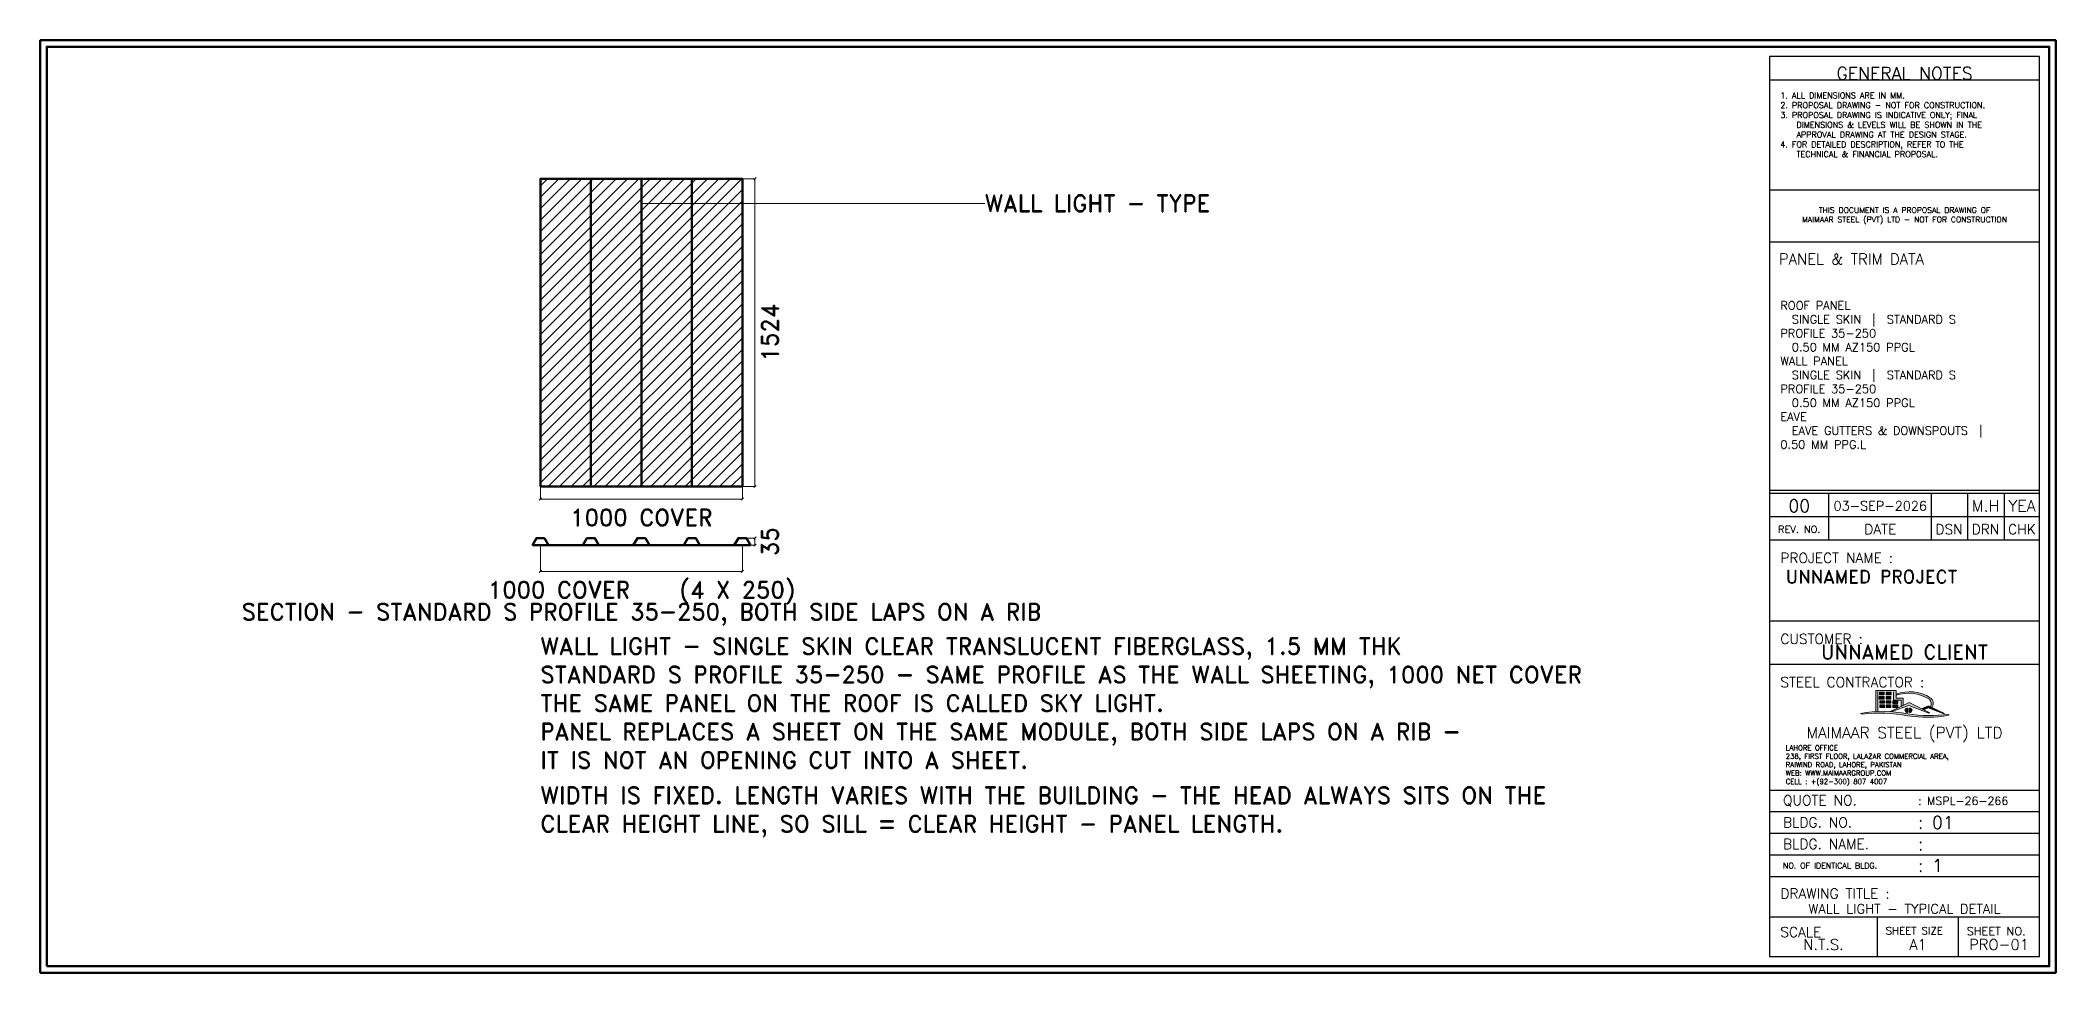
# Model space of a CAD drawing. Extents: x -2476 to 7503, y -2407 to 2210.
import ezdxf
from ezdxf.enums import TextEntityAlignment as Align

# ---------------------------------------------------------------- set-up
doc = ezdxf.new("R2010")
doc.units = 0
doc.header["$MEASUREMENT"] = 0
for name, color, linetype, lineweight in [('BORDER', 7, 'Continuous', 50), ('DIMENSIONS', 6, 'Continuous', 13), ('Outer Line', 1, 'Continuous', 30), ('TEXT', 7, 'Continuous', 13)]:
    doc.layers.add(name, color=color, linetype=linetype, lineweight=lineweight)
doc.layers.add('WALL LIGHT', color=151, linetype='Continuous')
doc.styles.add('PEB-BODY', font='romand.shx')
doc.styles.add('ROMAND', font='romand.shx')

# ---------------------------------------------------------------- blocks, each defined once
blk = doc.blocks.new('Logo_Maimaar')
at = {"linetype": 'Continuous', "lineweight": 0}
for color, points in [(160, [(-236601.3, 318782.8), (-236656, 318782.8), (-236656, 318726.2, -0.00428), (-236650.4, 318726.5), (-236650.5, 318780.1), (-236608.2, 318780.1), (-236608.2, 318778.7), (-236608.2, 318761.8), (-236608.2, 318757), (-236587.2, 318757), (-236587.2, 318740), (-236585.1, 318741), (-236582.5, 318742.2), (-236582.5, 318761.8), (-236601.3, 318761.8)]), (160, [(-236633.3, 318766.3), (-236646.4, 318766.3), (-236646.4, 318759.3), (-236633.3, 318759.3)]), (160, [(-236633.2, 318777.8), (-236646.2, 318777.8), (-236646.2, 318770.8), (-236633.2, 318770.8)]), (160, [(-236632.1, 318755.1), (-236645.2, 318755.1), (-236645.2, 318748.1), (-236632.1, 318748.1)]), (160, [(-236632.1, 318743.9), (-236645.2, 318743.9), (-236645.2, 318736.9), (-236632.1, 318736.9)]), (160, [(-236614.9, 318778.2), (-236628, 318778.2), (-236628, 318771.2), (-236614.9, 318771.2)]), (160, [(-236614.9, 318766.3), (-236628, 318766.3), (-236628, 318759.3), (-236614.9, 318759.3)]), (160, [(-236614.9, 318755.1), (-236628, 318755.1), (-236628, 318748.1), (-236614.9, 318748.1)]), (160, [(-236614.9, 318743.9), (-236628, 318743.9), (-236628, 318736.9), (-236614.9, 318736.9)]), (250, [(-236566.3, 318750.1), (-236582.5, 318742.2), (-236582.5, 318742.2), (-236585.1, 318741), (-236616, 318726, -0.002397), (-236612.9, 318725.8), (-236567.4, 318742.5), (-236513.1, 318721.4), (-236510.6, 318722.2)]), (160, [(-236596.9, 318754.5), (-236609.9, 318754.5), (-236609.9, 318747.5), (-236596.9, 318747.5)]), (160, [(-236596.9, 318743.9), (-236609.9, 318743.9), (-236609.9, 318736.9), (-236596.9, 318736.9)]), (20, [(-236601.3, 318772.3), (-236601.3, 318769.8, -0.224265), (-236511.9, 318759.1, -0.315035), (-236508.5, 318738.6), (-236505.8, 318737.2, 0.471048), (-236509.6, 318763.2, 0.239786)]), (250, [(-236514.2, 318741.3), (-236532.7, 318733.3), (-236527.8, 318730.8), (-236515.1, 318736), (-236474.7, 318720.9), (-236471.8, 318721)]), (160, [(-236570, 318714.7, 0.083778), (-236460.2, 318715.9, 0.12917), (-236460.3, 318718.5, -0.071665), (-236570, 318719.7, 0.098766), (-236697.1, 318721.2, 0.322779), (-236692.4, 318719.4, -0.075941)])]:
    blk.add_hatch(color=color, dxfattribs=at).paths.add_polyline_path(points)
h = blk.add_hatch(color=250, dxfattribs=at)
h.paths.add_polyline_path([(-236566.2, 318734.8), (-236566.2, 318724.1, 1.469048)])
h.paths.add_polyline_path([(-236569.6, 318724.1), (-236569.6, 318734.8, 1.469048)])
at = {"color": 172, "linetype": 'Continuous', "lineweight": 0}
for p, q in [((-236656, 318726.2), (-236656, 318782.8)), ((-236650.5, 318780.1), (-236650.4, 318726.5)), ((-236608.2, 318761.8), (-236608.2, 318778.7)), ((-236608.2, 318757), (-236608.2, 318761.8)), ((-236582.5, 318742.2), (-236587.5, 318739.9)), ((-236587.2, 318740), (-236587.2, 318757))]:
    blk.add_line(p, q, dxfattribs=at)
at = {"color": 250, "linetype": 'Continuous', "lineweight": 0}
for p, q in [((-236566.3, 318750.1), (-236616, 318726)), ((-236612.9, 318725.8), (-236567.4, 318742.5)), ((-236567.4, 318742.5), (-236513.1, 318721.4)), ((-236510.6, 318722.2), (-236566.3, 318750.1)), ((-236514.2, 318741.3), (-236532.7, 318733.3)), ((-236471.8, 318721), (-236514.2, 318741.3)), ((-236569.6, 318734.8), (-236569.6, 318723.8)), ((-236566.2, 318734.8), (-236566.2, 318723.8)), ((-236527.8, 318730.8), (-236515.1, 318736)), ((-236515.1, 318736), (-236474.7, 318720.9)), ((-236513.1, 318721.4), (-236510.6, 318722.2)), ((-236513.1, 318721.4), (-236513.1, 318721.4)), ((-236474.7, 318720.9), (-236471.8, 318721))]:
    blk.add_line(p, q, dxfattribs=at)
at = {"color": 160, "linetype": 'Continuous', "lineweight": 0}
blk.add_line((-236608.2, 318757), (-236587.2, 318757), dxfattribs=at)
blk.add_lwpolyline([(-236656, 318782.8), (-236601.3, 318782.8), (-236601.3, 318761.8), (-236582.5, 318761.8), (-236582.5, 318742.2)], dxfattribs=at)
at = {"color": 172, "linetype": 'Continuous', "lineweight": 0}
for points in [[(-236646.4, 318766.3), (-236633.3, 318766.3), (-236633.3, 318759.3), (-236646.4, 318759.3)], [(-236646.2, 318777.8), (-236633.2, 318777.8), (-236633.2, 318770.8), (-236646.2, 318770.8)], [(-236645.2, 318755.1), (-236632.1, 318755.1), (-236632.1, 318748.1), (-236645.2, 318748.1)], [(-236645.2, 318743.9), (-236632.1, 318743.9), (-236632.1, 318736.9), (-236645.2, 318736.9)], [(-236628.3, 318766.3), (-236615.3, 318766.3), (-236615.3, 318759.3), (-236628.3, 318759.3)], [(-236628.3, 318755.1), (-236615.3, 318755.1), (-236615.3, 318748.1), (-236628.3, 318748.1)], [(-236628.3, 318743.9), (-236615.3, 318743.9), (-236615.3, 318736.9), (-236628.3, 318736.9)], [(-236628, 318778.2), (-236614.9, 318778.2), (-236614.9, 318771.2), (-236628, 318771.2)], [(-236609.9, 318754.5), (-236596.9, 318754.5), (-236596.9, 318747.5), (-236609.9, 318747.5)], [(-236609.9, 318743.9), (-236596.9, 318743.9), (-236596.9, 318736.9), (-236609.9, 318736.9)]]:
    blk.add_lwpolyline(points, close=True, dxfattribs=at)
at = {"color": 20, "linetype": 'Continuous', "lineweight": 0}
for centre, radius, start, end in [((-236564.3, 318677.7), 101.6, 57.3724, 111.309), ((-236567.9, 318669.8), 105.4, 57.8825, 108.4438), ((-236524.9, 318746.5), 18.2, 334.2024, 44.1475), ((-236518.4, 318748.6), 17, 317.9084, 58.7991)]:
    blk.add_arc(centre, radius, start, end, dxfattribs=at)
at = {"color": 160, "linetype": 'Continuous', "lineweight": 0}
for centre, radius, start, end in [((-236637.2, 318401.8), 324.9, 78.0647, 100.627), ((-236693.5, 318723.5), 4.29, 213.4559, 285.0118), ((-236646.4, 318316.3), 405.7, 79.1467, 96.5179), ((-236511.1, 319099.7), 384.5, 261.1858, 277.5822), ((-236518.6, 319040.6), 329.9, 261.0343, 280.1902), ((-236465.2, 318717), 5.14, 347.6842, 17.1246)]:
    blk.add_arc(centre, radius, start, end, dxfattribs=at)
at = {"color": 250, "linetype": 'Continuous', "lineweight": 0}
for centre, start, end in [((-236571.7, 318729.4), 68.4872, 291.5128), ((-236564.1, 318729.4), 248.4872, 111.5128)]:
    blk.add_arc(centre, 5.75, start, end, dxfattribs=at)
blk = doc.blocks.new('MAIMAAR_LOGO_REAL')
at = {"layer": 'Outer Line', "linetype": 'ByBlock'}
blk.add_blockref('Logo_Maimaar', (236697.1, -318710.7), dxfattribs=at)

msp = doc.modelspace()

# ---------------------------------------------------------------- linework, layer by layer
at = {"color": 7}
for p, q in [((7423, 2129.5), (6086, 2129.5)), ((6086, 2129.5), (6086, -2327.1)), ((7423, -2327.1), (7423, 2129.5)), ((6086, 2013.6), (7423, 2013.6)), ((6086, 1469.9), (7423, 1469.9)), ((6086, 1211.4), (7423, 1211.4)), ((6086, -18.6), (7423, -18.6)), ((6086, -32), (7423, -32)), ((6380.1, -263.7), (6380.1, -32)), ((6888.2, -263.7), (6888.2, -32)), ((7068.7, -263.7), (7068.7, -32)), ((7249.2, -263.7), (7249.2, -32)), ((6086, -147.8), (7423, -147.8)), ((6086, -263.7), (7423, -263.7)), ((6086, -664.8), (7423, -664.8)), ((6086, -878.7), (7423, -878.7)), ((6086, -1502.6), (7423, -1502.6)), ((6086, -1609.6), (7423, -1609.6)), ((6086, -1716.6), (7423, -1716.6)), ((6086, -1823.5), (7423, -1823.5)), ((6086, -1930.5), (7423, -1930.5)), ((6086, -2131), (7423, -2131)), ((6620.8, -2327.1), (6620.8, -2131)), ((7021.9, -2327.1), (7021.9, -2131)), ((6086, -2327.1), (7423, -2327.1))]:
    msp.add_line(p, q, dxfattribs=at)
at = {"layer": 'BORDER'}
for points in [[(-2476.3, -2407.1), (7503, -2407.1), (7503, 2209.5), (-2476.3, 2209.5)], [(-2444.3, -2375.1), (7471, -2375.1), (7471, 2177.5), (-2444.3, 2177.5)]]:
    msp.add_lwpolyline(points, close=True, dxfattribs=at)
at = {"layer": 'DIMENSIONS', "lineweight": 13}
for p, q in [((1000, 1524), (1062, 1524)), ((1056.5, 1518.5), (1067.5, 1529.5)), ((1062, 0), (1062, 1524)), ((0, 0), (0, -62)), ((1000, 0), (1000, -62)), ((1000, 0), (1062, 0)), ((1056.5, -5.5), (1067.5, 5.5)), ((-5.5, -67.5), (5.5, -56.5)), ((0, -62), (1000, -62)), ((994.5, -67.5), (1005.5, -56.5)), ((0, -290), (0, -420)), ((1000, -255), (1062, -255)), ((1000, -290), (1000, -420)), ((1000, -290), (1062, -290)), ((1056.5, -260.5), (1067.5, -249.5)), ((1056.5, -295.5), (1067.5, -284.5)), ((1062, -290), (1062, -255)), ((-5.5, -425.5), (5.5, -414.5)), ((0, -420), (1000, -420)), ((994.5, -425.5), (1005.5, -414.5))]:
    msp.add_line(p, q, dxfattribs=at)
at = {"layer": 'TEXT'}
for p, q in [((500, 944.9), (500, 1402.1)), ((500, 1402.1), (2200, 1402.1))]:
    msp.add_line(p, q, dxfattribs=at)
msp.add_solid([(490, 970.9), (510, 970.9), (500, 944.9)], dxfattribs=at)
at = {"layer": 'WALL LIGHT', "lineweight": 5}
for p, q in [((0, 527.4), (996.6, 1524)), ((0, 583.9), (940.1, 1524)), ((0, 640.5), (883.5, 1524)), ((0, 697.1), (826.9, 1524)), ((0, 753.6), (770.4, 1524)), ((0, 810.2), (713.8, 1524)), ((0, 866.8), (657.2, 1524)), ((0, 923.3), (600.7, 1524)), ((0, 979.9), (544.1, 1524)), ((0, 1036.5), (487.5, 1524)), ((0, 1093), (431, 1524)), ((0, 1149.6), (374.4, 1524)), ((0, 1206.2), (317.8, 1524)), ((0, 1262.7), (261.3, 1524)), ((0, 1319.3), (204.7, 1524)), ((0, 1375.9), (148.1, 1524)), ((0, 1432.4), (91.6, 1524)), ((0, 1489), (35, 1524)), ((0, 470.8), (1000, 1470.8)), ((0, 414.2), (1000, 1414.2)), ((0, 357.6), (1000, 1357.6)), ((0, 301.1), (1000, 1301.1)), ((0, 244.5), (1000, 1244.5)), ((0, 187.9), (1000, 1187.9)), ((0, 131.4), (1000, 1131.4)), ((0, 74.8), (1000, 1074.8)), ((0, 18.2), (1000, 1018.2)), ((38.3, 0), (1000, 961.7)), ((94.9, 0), (1000, 905.1)), ((151.5, 0), (1000, 848.5)), ((208, 0), (1000, 792)), ((264.6, 0), (1000, 735.4)), ((321.2, 0), (1000, 678.8)), ((377.7, 0), (1000, 622.3)), ((434.3, 0), (1000, 565.7)), ((490.9, 0), (1000, 509.1)), ((547.5, 0), (1000, 452.5)), ((604, 0), (1000, 396)), ((660.6, 0), (1000, 339.4)), ((717.2, 0), (1000, 282.8)), ((773.7, 0), (1000, 226.3)), ((830.3, 0), (1000, 169.7)), ((886.9, 0), (1000, 113.1)), ((943.4, 0), (1000, 56.6))]:
    msp.add_line(p, q, dxfattribs=at)
at = {"layer": 'WALL LIGHT', "lineweight": 50}
for p, q in [((250, 0), (250, 1524)), ((500, 0), (500, 1524)), ((750, 0), (750, 1524))]:
    msp.add_line(p, q, dxfattribs=at)
at = {"layer": 'WALL LIGHT'}
for p, q in [((-40, -290), (-20, -255)), ((-20, -255), (20, -255)), ((20, -255), (40, -290)), ((40, -290), (210, -290)), ((210, -290), (230, -255)), ((230, -255), (270, -255)), ((270, -255), (290, -290)), ((290, -290), (460, -290)), ((460, -290), (480, -255)), ((480, -255), (520, -255)), ((520, -255), (540, -290)), ((540, -290), (710, -290)), ((710, -290), (730, -255)), ((730, -255), (770, -255)), ((770, -255), (790, -290)), ((790, -290), (960, -290)), ((960, -290), (980, -255)), ((980, -255), (1020, -255)), ((1020, -255), (1040, -290))]:
    msp.add_line(p, q, dxfattribs=at)
at = {"layer": 'WALL LIGHT', "lineweight": 50}
for points in [[(0, 0), (1000, 0), (1000, 1524), (0, 1524)], [(-40, -290), (-20, -255), (20, -255), (40, -290), (210, -290), (230, -255), (270, -255), (290, -290), (460, -290), (480, -255), (520, -255), (540, -290), (710, -290), (730, -255), (770, -255), (790, -290), (960, -290), (980, -255), (1020, -255), (1040, -290)]]:
    msp.add_lwpolyline(points, close=True, dxfattribs=at)

# ---------------------------------------------------------------- block references
at = {"xscale": 1.845642095607952, "yscale": 1.845642095607952, "zscale": 1.845642095607952}
msp.add_blockref('MAIMAAR_LOGO_REAL', (6535.8, -1142.4), dxfattribs=at)

# ---------------------------------------------------------------- texts
at = {"color": 7, "lineweight": 50, "insert": (6754.5, 2046.1), "char_height": 62.393, "width": 1203.285, "attachment_point": 5, "style": 'ROMAND'}
msp.add_mtext('{\\Fromand.shx;GENERAL NOTES}', dxfattribs=at)
at = {"color": 7, "width": 1203.285, "attachment_point": 1, "style": 'ROMAND'}
for s, insert, char_height in [('{\\Fromand.shx;1. ALL DIMENSIONS ARE IN MM.\\P2. PROPOSAL DRAWING - NOT FOR CONSTRUCTION.\\P3. PROPOSAL DRAWING IS INDICATIVE ONLY; FINAL\\P    DIMENSIONS & LEVELS WILL BE SHOWN IN THE\\P    APPROVAL DRAWING AT THE DESIGN STAGE.\\P4. FOR DETAILED DESCRIPTION, REFER TO THE\\P    TECHNICAL & FINANCIAL PROPOSAL.}', (6139.5, 1951.1), 29.093), ('{\\Fromand.shx;ROOF PANEL\\P  SINGLE SKIN  |  STANDARD S PROFILE 35-250\\P  0.50 MM AZ150 PPGL\\PWALL PANEL\\P  SINGLE SKIN  |  STANDARD S PROFILE 35-250\\P  0.50 MM AZ150 PPGL\\PEAVE\\P  EAVE GUTTERS & DOWNSPOUTS  |  0.50 MM PPG.L}', (6139.5, 917.1), 41.293)]:
    msp.add_mtext(s, dxfattribs=dict(at, insert=insert, char_height=char_height))
at = {"color": 4, "insert": (6754.5, 1340.7), "char_height": 27.828, "width": 1203.285, "attachment_point": 5, "style": 'ROMAND'}
msp.add_mtext('{\\Fromand.shx;THIS DOCUMENT IS A PROPOSAL DRAWING OF\\PMAIMAAR STEEL (PVT) LTD - NOT FOR CONSTRUCTION}', dxfattribs=at)
at = {"color": 3, "lineweight": 50, "style": 'ROMAND'}
for s, insert, char_height, width, attachment_point in [('{\\Fromand.shx;PANEL & TRIM DATA}', (6132.8, 1153.5), 53.479, 1243.394, 1), ('{\\Fromand.shx;: MSPL-26-266}', (6821.3, -1556.1), 40.109, 574.903, 4), ('{\\Fromand.shx;WALL LIGHT - TYPICAL DETAIL}', (6754.5, -2090.9), 47.411, 1203.285, 5)]:
    msp.add_mtext(s, dxfattribs=dict(at, insert=insert, char_height=char_height, width=width, attachment_point=attachment_point))
at = {"color": 3, "attachment_point": 5, "style": 'ROMAND'}
for s, insert, char_height in [('{\\Fromand.shx;00}', (6233.1, -95.7), 62.393), ('{\\Fromand.shx;03-SEP-2026}', (6634.2, -95.7), 46.549), ('{\\Fromand.shx;M.H}', (7155.6, -95.7), 56.893), ('{\\Fromand.shx;YEA}', (7336.1, -95.7), 56.893), ('{\\Fromand.shx;N.T.S.}', (6353.4, -2267.8), 53.034), ('{\\Fromand.shx;A1}', (6821.3, -2267.8), 53.034), ('{\\Fromand.shx;PRO-01}', (7222.4, -2267.8), 53.034)]:
    msp.add_mtext(s, dxfattribs=dict(at, insert=insert, char_height=char_height))
at = {"color": 8, "lineweight": 25, "style": 'ROMAND'}
for s, insert, char_height, attachment_point in [('{\\Fromand.shx;REV. NO.}', (6233.1, -211.6), 35.558, 5), ('{\\Fromand.shx;DATE}', (6634.2, -211.6), 49.914, 5), ('{\\Fromand.shx;DSN}', (6975.1, -211.6), 49.914, 5), ('{\\Fromand.shx;DRN}', (7155.6, -211.6), 49.914, 5), ('{\\Fromand.shx;CHK}', (7336.1, -211.6), 49.914, 5), ('{\\Fromand.shx;BLDG. NO.}', (6152.8, -1663.1), 49.914, 4), ('{\\Fromand.shx;BLDG. NAME.}', (6152.8, -1770), 49.914, 4), ('{\\Fromand.shx;NO. OF IDENTICAL BLDG.}', (6152.8, -1877), 28.446, 4), ('{\\Fromand.shx;SCALE}', (6139.5, -2180.9), 49.914, 1), ('{\\Fromand.shx;SHEET SIZE}', (6660.9, -2180.9), 36.98, 1), ('{\\Fromand.shx;SHEET NO.}', (7062, -2180.9), 41.089, 1)]:
    msp.add_mtext(s, dxfattribs=dict(at, insert=insert, char_height=char_height, attachment_point=attachment_point))
at = {"color": 8, "lineweight": 25, "width": 1203.285, "attachment_point": 1, "style": 'ROMAND'}
for s, insert, char_height in [('{\\Fromand.shx;PROJECT NAME :}', (6139.5, -328.6), 49.914), ('{\\Fromand.shx;CUSTOMER :}', (6139.5, -729.7), 49.914), ('{\\Fromand.shx;STEEL CONTRACTOR :}', (6139.5, -943.6), 49.914), ('{\\Fromand.shx;LAHORE OFFICE\\P238, FIRST FLOOR, LALAZAR COMMERCIAL AREA,\\PRAIWIND ROAD, LAHORE, PAKISTAN\\PWEB: WWW.MAIMAARGROUP.COM\\PCELL : +(92-300) 807 4007}', (6166.2, -1281.1), 25.028), ('{\\Fromand.shx;DRAWING TITLE :}', (6139.5, -1990.4), 49.914)]:
    msp.add_mtext(s, dxfattribs=dict(at, insert=insert, char_height=char_height))
at = {"color": 3, "style": 'ROMAND'}
for s, insert, char_height, width, attachment_point in [('{\\Fromand.shx;UNNAMED PROJECT}', (6166.2, -413.4), 65.601, 1107.022, 1), ('{\\Fromand.shx;UNNAMED CLIENT}', (6754.5, -818.8), 71.306, 1203.285, 5), ('{\\Fromand.shx;: 01}', (6821.3, -1663.1), 62.393, 574.903, 4), ('{\\Fromand.shx;: }', (6821.3, -1770), 62.393, 574.903, 4), ('{\\Fromand.shx;: 1}', (6821.3, -1877), 62.393, 574.903, 4)]:
    msp.add_mtext(s, dxfattribs=dict(at, insert=insert, char_height=char_height, width=width, attachment_point=attachment_point))
at = {"color": 7, "lineweight": 50, "insert": (6754.5, -1228.1), "char_height": 55.656, "attachment_point": 5, "style": 'ROMAND'}
msp.add_mtext('{\\Fromand.shx;MAIMAAR STEEL (PVT) LTD}', dxfattribs=at)
at = {"color": 8, "lineweight": 50, "insert": (6152.8, -1556.1), "char_height": 49.914, "attachment_point": 4, "style": 'ROMAND'}
msp.add_mtext('{\\Fromand.shx;QUOTE NO.}', dxfattribs=at)
at = {"layer": 'TEXT', "style": 'PEB-BODY'}
for s, p in [('WALL LIGHT - TYPE', (2200, 1402.1)), ('WALL LIGHT - SINGLE SKIN CLEAR TRANSLUCENT FIBERGLASS, 1.5 MM THK', (0, -790)), ('STANDARD S PROFILE 35-250 - SAME PROFILE AS THE WALL SHEETING, 1000 NET COVER', (0, -931.1)), ('THE SAME PANEL ON THE ROOF IS CALLED SKY LIGHT.', (0, -1072.2)), ('PANEL REPLACES A SHEET ON THE SAME MODULE, BOTH SIDE LAPS ON A RIB -', (0, -1213.3)), ('IT IS NOT AN OPENING CUT INTO A SHEET.', (0, -1354.4)), ('WIDTH IS FIXED. LENGTH VARIES WITH THE BUILDING - THE HEAD ALWAYS SITS ON THE', (0, -1528.7)), ('CLEAR HEIGHT LINE, SO SILL = CLEAR HEIGHT - PANEL LENGTH.', (0, -1669.8))]:
    msp.add_text(s, height=83, dxfattribs=at).set_placement(p, align=Align.MIDDLE_LEFT)
for s, p in [('1524', (1136.7, 762)), ('35', (1136.7, -272.5))]:
    msp.add_text(s, height=83, rotation=90, dxfattribs=at).set_placement(p, align=Align.MIDDLE_CENTER)
for s, p in [('1000 COVER', (500, -153.3)), ('1000 COVER   (4 X 250)', (500, -511.3)), ('SECTION - STANDARD S PROFILE 35-250, BOTH SIDE LAPS ON A RIB', (500, -620))]:
    msp.add_text(s, height=83, dxfattribs=at).set_placement(p, align=Align.MIDDLE_CENTER)

doc.saveas('drawing.dxf')
